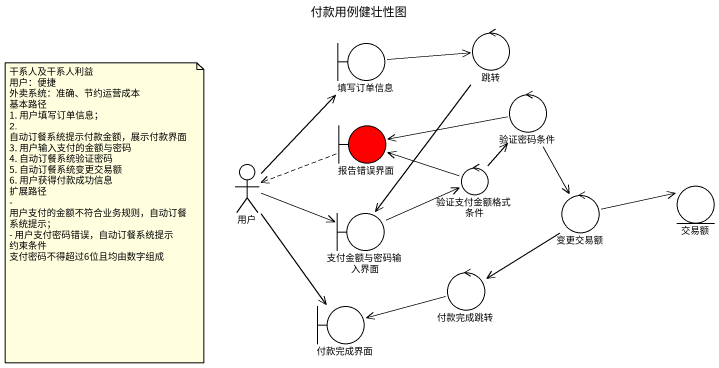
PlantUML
@startuml
title 付款用例健壮性图
boundary 填写订单信息
control 跳转
boundary 报告错误界面 #FF0000
control 验证密码条件
actor 用户
control 验证支付金额格式条件
control 变更交易额
entity 交易额
boundary 支付金额与密码输入界面
control 付款完成跳转
boundary 付款完成界面
填写订单信息 -right-> 跳转
跳转 --> 支付金额与密码输入界面
报告错误界面 .left.> 用户
验证密码条件 -left-> 报告错误界面
验证密码条件 --> 变更交易额
用户 -up-> 填写订单信息
用户 -right-> 支付金额与密码输入界面
用户 --> 付款完成界面
验证支付金额格式条件 -left-> 报告错误界面
验证支付金额格式条件 -up-> 验证密码条件
变更交易额 -right-> 交易额
变更交易额 --> 付款完成跳转
支付金额与密码输入界面 -right-> 验证支付金额格式条件
付款完成跳转 -left-> 付款完成界面
note as N1
  干系人及干系人利益
  用户：便捷
  外卖系统：准确、节约运营成本
  基本路径
  1. 用户填写订单信息；
  2. 自动订餐系统提示付款金额，展示付款界面
  3. 用户输入支付的金额与密码
  4. 自动订餐系统验证密码
  5. 自动订餐系统变更交易额
  6. 用户获得付款成功信息
  扩展路径
  - 用户支付的金额不符合业务规则，自动订餐系统提示；
  - 用户支付密码错误，自动订餐系统提示
  约束条件
  支付密码不得超过6位且均由数字组成
end note
@enduml
